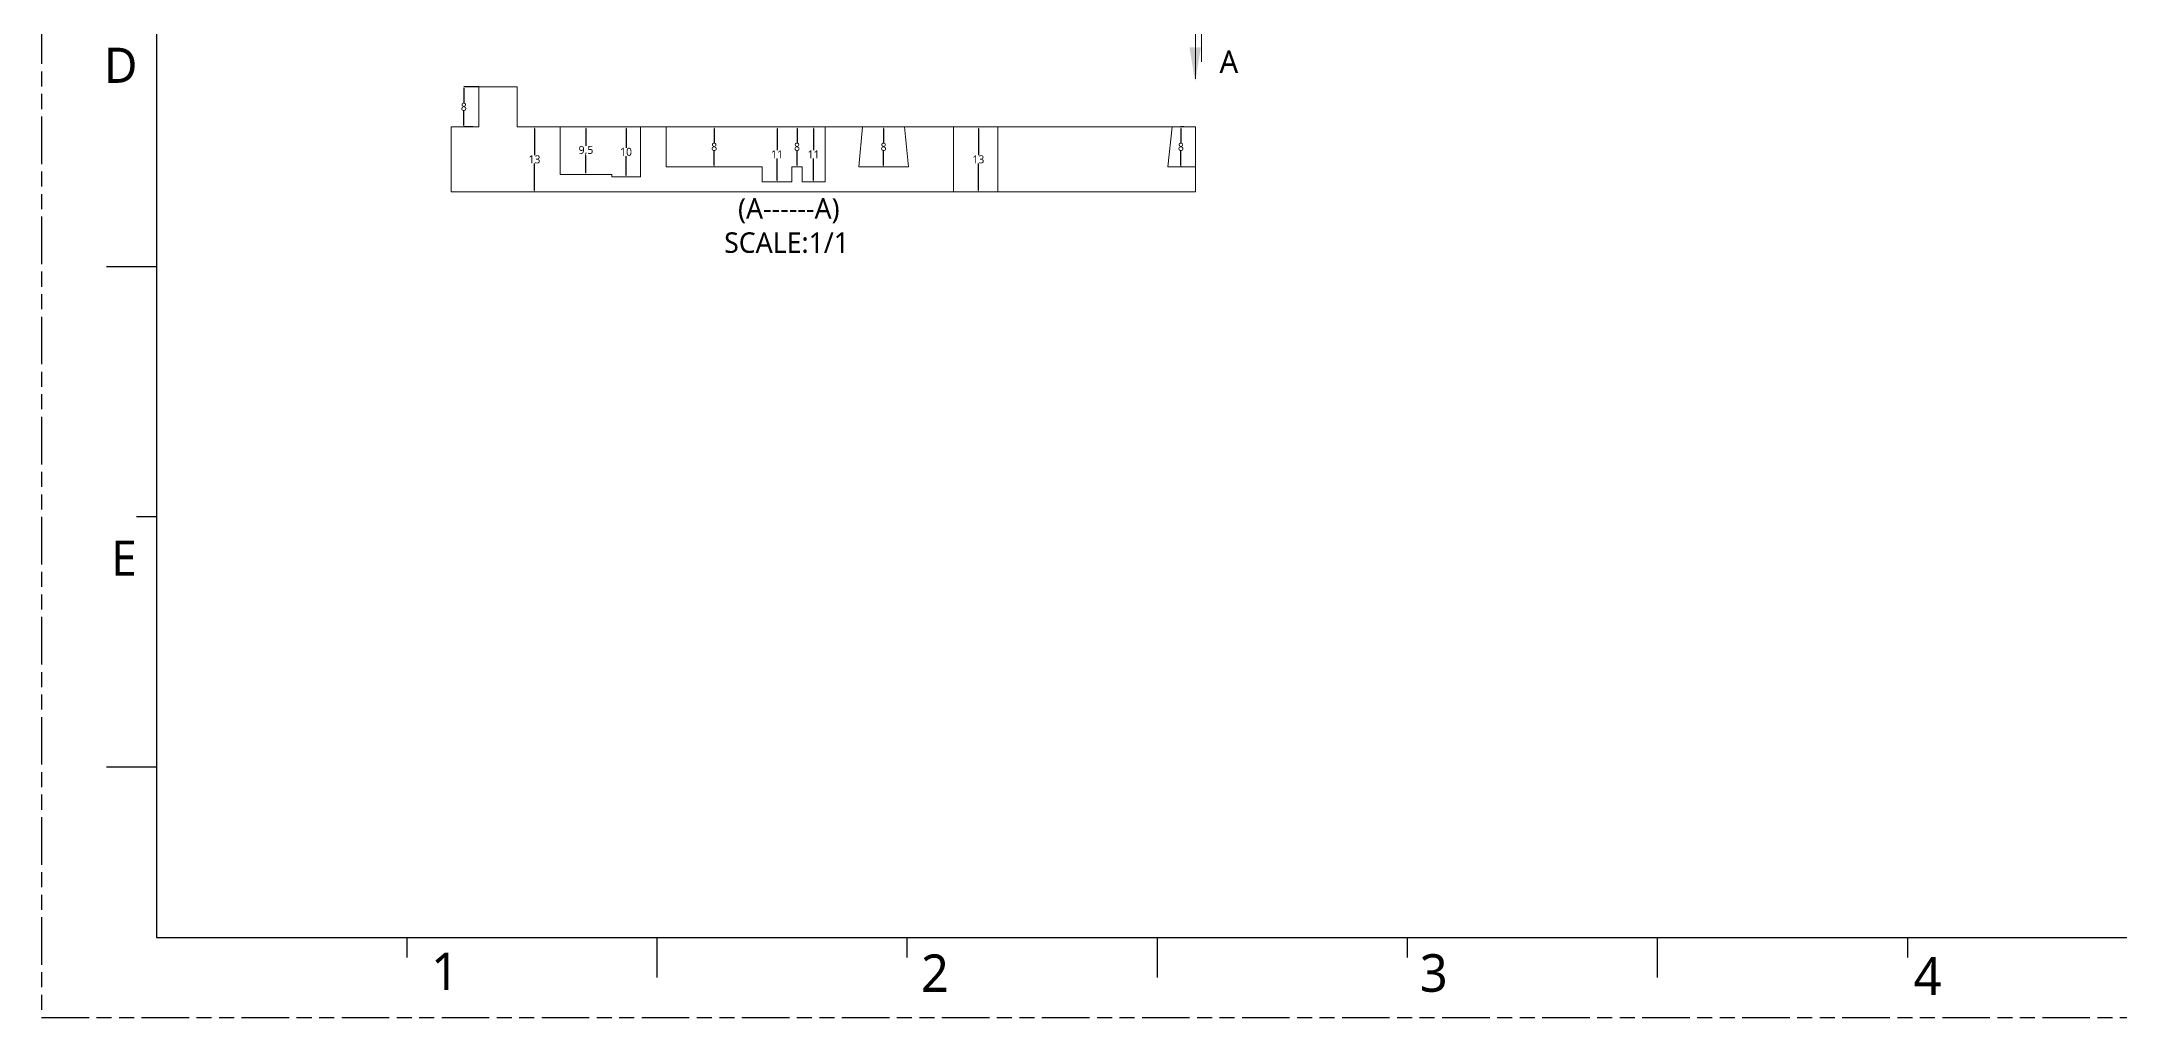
# Model space of a CAD drawing. Header units: millimetres. Extents: x 2296 to 3738, y 887 to 1467.
# Drawn here: x 2918 to 3333.4, y 886.6 to 1081.6 of the extents above; entities that cross this region are included whole.
import ezdxf

# ---------------------------------------------------------------- set-up
doc = ezdxf.new("R2010")
doc.units = ezdxf.units.MM
doc.linetypes.add('CENTERX2', pattern=[101.6, 63.5, -12.7, 12.7, -12.7])
doc.linetypes.add('PHANTOM', pattern=[29.5, 9.5, -1.5, 3, -1.5, 3, -1.5, 9.5])
for name, color, linetype, lineweight in [('02 Tray  平面圖', 82, 'Continuous', 18), ('03 Tray 剖視圖', 140, 'Continuous', 5), ('04 Tray NOTES 說明', 10, 'Continuous', 5), ('05 Tray 實際版框', 220, 'Continuous', 25)]:
    doc.layers.add(name, color=color, linetype=linetype, lineweight=lineweight)
doc.layers.add('07 標題及版別', color=140, linetype='Continuous')
doc.layers.add('0PAPERF', color=2, linetype='PHANTOM')
doc.styles.add('CHINE', font='')
doc.styles.get('CHINE').set_extended_font_data('微軟正黑體')
doc.dimstyles.new('ISO-25', dxfattribs={"dimtxt": 1.6, "dimasz": 0.3, "dimexe": 0, "dimexo": 0, "dimgap": 0, "dimtad": 1, "dimtih": 1, "dimtoh": 1, "dimdec": 1, "dimtxsty": 'CHINE', "dimcen": 0, "dimclrd": 256, "dimclre": 256, "dimclrt": 256, "dimadec": 0, "dimazin": 0, "dimtfac": 1, "dimtmove": 0, "dimatfit": 3, "dimfxl": 1, "dimarcsym": 0})

# ---------------------------------------------------------------- blocks, each defined once
blk = doc.blocks.new('*D4')
at = {"layer": '03 Tray 剖視圖', "lineweight": -2, "transparency": 16777216}
for p, q in [((3026.83, 1064.52), (3026.83, 1064.52)), ((3026.83, 1064.22), (3026.83, 1060.73)), ((3026.83, 1055.32), (3026.83, 1058.81)), ((3026.83, 1055.02), (3026.83, 1055.02))]:
    blk.add_line(p, q, dxfattribs=at)
at = {"layer": '03 Tray 剖視圖', "transparency": 16777216}
for points in [[(3026.88, 1064.22), (3026.78, 1064.22), (3026.83, 1064.52)], [(3026.78, 1055.32), (3026.88, 1055.32), (3026.83, 1055.02)]]:
    blk.add_solid(points, dxfattribs=at)
at = {"layer": 'Defpoints', "color": 0, "transparency": 16777216}
for p in [(3026.83, 1064.52), (3026.83, 1064.52), (3026.83, 1055.02)]:
    blk.add_point(p, dxfattribs=at)
at = {"layer": '03 Tray 剖視圖', "transparency": 16777216, "insert": (3026.83, 1059.77), "char_height": 1.6, "attachment_point": 5, "style": 'CHINE'}
blk.add_mtext('9,5', dxfattribs=at)
blk = doc.blocks.new('*D5')
at = {"layer": '03 Tray 剖視圖', "lineweight": -2, "transparency": 16777216}
for p, q in [((3034.84, 1064.52), (3034.84, 1064.52)), ((3034.84, 1064.22), (3034.84, 1060.35)), ((3034.84, 1054.82), (3034.84, 1058.69)), ((3034.84, 1054.52), (3034.84, 1054.52))]:
    blk.add_line(p, q, dxfattribs=at)
at = {"layer": '03 Tray 剖視圖', "transparency": 16777216}
for points in [[(3034.89, 1064.22), (3034.79, 1064.22), (3034.84, 1064.52)], [(3034.79, 1054.82), (3034.89, 1054.82), (3034.84, 1054.52)]]:
    blk.add_solid(points, dxfattribs=at)
at = {"layer": 'Defpoints', "color": 0, "transparency": 16777216}
for p in [(3034.84, 1064.52), (3034.84, 1064.52), (3034.84, 1054.52)]:
    blk.add_point(p, dxfattribs=at)
at = {"layer": '03 Tray 剖視圖', "transparency": 16777216, "insert": (3034.84, 1059.52), "char_height": 1.6, "attachment_point": 5, "style": 'CHINE'}
blk.add_mtext('10', dxfattribs=at)
blk = doc.blocks.new('*D6')
at = {"layer": '03 Tray 剖視圖', "lineweight": -2, "transparency": 16777216}
for p, q in [((3052.46, 1064.52), (3052.46, 1064.52)), ((3052.46, 1064.22), (3052.46, 1061.35)), ((3052.46, 1056.82), (3052.46, 1059.69)), ((3052.46, 1056.52), (3052.46, 1056.52))]:
    blk.add_line(p, q, dxfattribs=at)
at = {"layer": '03 Tray 剖視圖', "transparency": 16777216}
for points in [[(3052.51, 1064.22), (3052.41, 1064.22), (3052.46, 1064.52)], [(3052.41, 1056.82), (3052.51, 1056.82), (3052.46, 1056.52)]]:
    blk.add_solid(points, dxfattribs=at)
at = {"layer": 'Defpoints', "color": 0, "transparency": 16777216}
for p in [(3052.46, 1064.52), (3052.46, 1064.52), (3052.46, 1056.52)]:
    blk.add_point(p, dxfattribs=at)
at = {"layer": '03 Tray 剖視圖', "transparency": 16777216, "insert": (3052.46, 1060.52), "char_height": 1.6, "attachment_point": 5, "style": 'CHINE'}
blk.add_mtext('8', dxfattribs=at)
blk = doc.blocks.new('*D7')
at = {"layer": '03 Tray 剖視圖', "lineweight": -2, "transparency": 16777216}
for p, q in [((3065.03, 1064.52), (3065.03, 1064.52)), ((3065.03, 1064.22), (3065.03, 1059.84)), ((3065.03, 1053.82), (3065.03, 1058.2)), ((3065.03, 1053.52), (3065.03, 1053.52))]:
    blk.add_line(p, q, dxfattribs=at)
at = {"layer": '03 Tray 剖視圖', "transparency": 16777216}
for points in [[(3065.08, 1064.22), (3064.98, 1064.22), (3065.03, 1064.52)], [(3064.98, 1053.82), (3065.08, 1053.82), (3065.03, 1053.52)]]:
    blk.add_solid(points, dxfattribs=at)
at = {"layer": 'Defpoints', "color": 0, "transparency": 16777216}
for p in [(3065.03, 1064.52), (3065.03, 1064.52), (3065.03, 1053.52)]:
    blk.add_point(p, dxfattribs=at)
at = {"layer": '03 Tray 剖視圖', "transparency": 16777216, "insert": (3065.03, 1059.02), "char_height": 1.6, "attachment_point": 5, "style": 'CHINE'}
blk.add_mtext('11', dxfattribs=at)
blk = doc.blocks.new('*D8')
at = {"layer": '03 Tray 剖視圖', "lineweight": -2, "transparency": 16777216}
for p, q in [((3069.02, 1064.52), (3069.02, 1064.52)), ((3069.02, 1064.22), (3069.02, 1061.35)), ((3069.02, 1056.82), (3069.02, 1059.69)), ((3069.02, 1056.52), (3069.02, 1056.52))]:
    blk.add_line(p, q, dxfattribs=at)
at = {"layer": '03 Tray 剖視圖', "transparency": 16777216}
for points in [[(3069.07, 1064.22), (3068.97, 1064.22), (3069.02, 1064.52)], [(3068.97, 1056.82), (3069.07, 1056.82), (3069.02, 1056.52)]]:
    blk.add_solid(points, dxfattribs=at)
at = {"layer": 'Defpoints', "color": 0, "transparency": 16777216}
for p in [(3069.02, 1064.52), (3069.02, 1064.52), (3069.02, 1056.52)]:
    blk.add_point(p, dxfattribs=at)
at = {"layer": '03 Tray 剖視圖', "transparency": 16777216, "insert": (3069.02, 1060.52), "char_height": 1.6, "attachment_point": 5, "style": 'CHINE'}
blk.add_mtext('8', dxfattribs=at)
blk = doc.blocks.new('*D9')
at = {"layer": '03 Tray 剖視圖', "lineweight": -2, "transparency": 16777216}
for p, q in [((3072.33, 1064.52), (3072.33, 1064.52)), ((3072.33, 1064.22), (3072.33, 1059.84)), ((3072.33, 1053.82), (3072.33, 1058.2)), ((3072.33, 1053.52), (3072.33, 1053.52))]:
    blk.add_line(p, q, dxfattribs=at)
at = {"layer": '03 Tray 剖視圖', "transparency": 16777216}
for points in [[(3072.38, 1064.22), (3072.28, 1064.22), (3072.33, 1064.52)], [(3072.28, 1053.82), (3072.38, 1053.82), (3072.33, 1053.52)]]:
    blk.add_solid(points, dxfattribs=at)
at = {"layer": 'Defpoints', "color": 0, "transparency": 16777216}
for p in [(3072.33, 1064.52), (3072.33, 1064.52), (3072.33, 1053.52)]:
    blk.add_point(p, dxfattribs=at)
at = {"layer": '03 Tray 剖視圖', "transparency": 16777216, "insert": (3072.33, 1059.02), "char_height": 1.6, "attachment_point": 5, "style": 'CHINE'}
blk.add_mtext('11', dxfattribs=at)
blk = doc.blocks.new('*D10')
at = {"layer": '03 Tray 剖視圖', "lineweight": -2, "transparency": 16777216}
for p, q in [((3086.31, 1064.52), (3086.33, 1064.52)), ((3086.33, 1064.22), (3086.33, 1061.35)), ((3086.33, 1056.82), (3086.33, 1059.69)), ((3086.33, 1056.52), (3086.33, 1056.52))]:
    blk.add_line(p, q, dxfattribs=at)
at = {"layer": '03 Tray 剖視圖', "transparency": 16777216}
for points in [[(3086.38, 1064.22), (3086.28, 1064.22), (3086.33, 1064.52)], [(3086.28, 1056.82), (3086.38, 1056.82), (3086.33, 1056.52)]]:
    blk.add_solid(points, dxfattribs=at)
at = {"layer": 'Defpoints', "color": 0, "transparency": 16777216}
for p in [(3086.31, 1064.52), (3086.33, 1064.52), (3086.33, 1056.52)]:
    blk.add_point(p, dxfattribs=at)
at = {"layer": '03 Tray 剖視圖', "transparency": 16777216, "insert": (3086.33, 1060.52), "char_height": 1.6, "attachment_point": 5, "style": 'CHINE'}
blk.add_mtext('8', dxfattribs=at)
blk = doc.blocks.new('*D11')
at = {"layer": '03 Tray 剖視圖', "lineweight": -2, "transparency": 16777216}
for p, q in [((3105.28, 1064.52), (3105.28, 1064.52)), ((3105.28, 1064.22), (3105.28, 1058.85)), ((3105.28, 1051.82), (3105.28, 1057.19)), ((3105.28, 1051.52), (3105.28, 1051.52))]:
    blk.add_line(p, q, dxfattribs=at)
at = {"layer": '03 Tray 剖視圖', "transparency": 16777216}
for points in [[(3105.33, 1064.22), (3105.23, 1064.22), (3105.28, 1064.52)], [(3105.23, 1051.82), (3105.33, 1051.82), (3105.28, 1051.52)]]:
    blk.add_solid(points, dxfattribs=at)
at = {"layer": 'Defpoints', "color": 0, "transparency": 16777216}
for p in [(3105.28, 1064.52), (3105.28, 1064.52), (3105.28, 1051.52)]:
    blk.add_point(p, dxfattribs=at)
at = {"layer": '03 Tray 剖視圖', "transparency": 16777216, "insert": (3105.28, 1058.02), "char_height": 1.6, "attachment_point": 5, "style": 'CHINE'}
blk.add_mtext('13', dxfattribs=at)
blk = doc.blocks.new('*D12')
at = {"layer": '03 Tray 剖視圖', "lineweight": -2, "transparency": 16777216}
for p, q in [((3146.33, 1064.52), (3145.77, 1064.52)), ((3145.77, 1064.22), (3145.77, 1061.35)), ((3145.77, 1056.82), (3145.77, 1059.69)), ((3145.9, 1056.52), (3145.77, 1056.52))]:
    blk.add_line(p, q, dxfattribs=at)
at = {"layer": '03 Tray 剖視圖', "transparency": 16777216}
for points in [[(3145.82, 1064.22), (3145.72, 1064.22), (3145.77, 1064.52)], [(3145.72, 1056.82), (3145.82, 1056.82), (3145.77, 1056.52)]]:
    blk.add_solid(points, dxfattribs=at)
at = {"layer": 'Defpoints', "color": 0, "transparency": 16777216}
for p in [(3145.77, 1064.52), (3146.33, 1064.52), (3145.9, 1056.52)]:
    blk.add_point(p, dxfattribs=at)
at = {"layer": '03 Tray 剖視圖', "transparency": 16777216, "insert": (3145.77, 1060.52), "char_height": 1.6, "attachment_point": 5, "style": 'CHINE'}
blk.add_mtext('8', dxfattribs=at)
blk = doc.blocks.new('*D13')
at = {"layer": '03 Tray 剖視圖', "lineweight": -2, "transparency": 16777216}
for p, q in [((3016.53, 1064.52), (3016.53, 1064.52)), ((3016.53, 1064.22), (3016.53, 1058.85)), ((3016.53, 1051.82), (3016.53, 1057.19)), ((3016.53, 1051.52), (3016.53, 1051.52))]:
    blk.add_line(p, q, dxfattribs=at)
at = {"layer": '03 Tray 剖視圖', "transparency": 16777216}
for points in [[(3016.58, 1064.22), (3016.48, 1064.22), (3016.53, 1064.52)], [(3016.48, 1051.82), (3016.58, 1051.82), (3016.53, 1051.52)]]:
    blk.add_solid(points, dxfattribs=at)
at = {"layer": 'Defpoints', "color": 0, "transparency": 16777216}
for p in [(3016.53, 1064.52), (3016.53, 1064.52), (3016.53, 1051.52)]:
    blk.add_point(p, dxfattribs=at)
at = {"layer": '03 Tray 剖視圖', "transparency": 16777216, "insert": (3016.53, 1058.02), "char_height": 1.6, "attachment_point": 5, "style": 'CHINE'}
blk.add_mtext('13', dxfattribs=at)
blk = doc.blocks.new('*D14')
at = {"layer": '03 Tray 剖視圖', "lineweight": -2, "transparency": 16777216}
for p, q in [((3005.38, 1072.52), (3002.41, 1072.52)), ((3002.41, 1072.22), (3002.41, 1069.35)), ((3002.41, 1064.82), (3002.41, 1067.69)), ((3004.21, 1064.52), (3002.41, 1064.52))]:
    blk.add_line(p, q, dxfattribs=at)
at = {"layer": '03 Tray 剖視圖', "transparency": 16777216}
for points in [[(3002.46, 1072.22), (3002.36, 1072.22), (3002.41, 1072.52)], [(3002.36, 1064.82), (3002.46, 1064.82), (3002.41, 1064.52)]]:
    blk.add_solid(points, dxfattribs=at)
at = {"layer": 'Defpoints', "color": 0, "transparency": 16777216}
for p in [(3005.38, 1072.52), (3002.41, 1064.52), (3004.21, 1064.52)]:
    blk.add_point(p, dxfattribs=at)
at = {"layer": '03 Tray 剖視圖', "transparency": 16777216, "insert": (3002.41, 1068.52), "char_height": 1.6, "attachment_point": 5, "style": 'CHINE'}
blk.add_mtext('8', dxfattribs=at)

msp = doc.modelspace()

# ---------------------------------------------------------------- linework, layer by layer
for p, q in [((2940.99559, 1436.57464), (2940.99559, 902.57464)), ((2940.99559, 1036.57464), (2930.99559, 1036.57464)), ((2940.99559, 986.57464), (2936.99559, 986.57464)), ((2940.99559, 936.57464), (2930.99559, 936.57464)), ((2940.99559, 902.57464), (3712.99559, 902.57464)), ((2990.99559, 902.57464), (2990.99559, 898.57464)), ((3040.99559, 902.57464), (3040.99559, 894.57464)), ((3090.99559, 902.57464), (3090.99559, 898.57464)), ((3140.99559, 902.57464), (3140.99559, 894.57464)), ((3190.99559, 902.57464), (3190.99559, 898.57464)), ((3240.99559, 902.57464), (3240.99559, 894.57464)), ((3290.99559, 902.57464), (3290.99559, 898.57464))]:
    msp.add_line(p, q)
at = {"layer": '03 Tray 剖視圖'}
for p, q in [((3148.65842, 1084.73047), (3148.65842, 1074.12637)), ((2999.88054, 1064.5186), (3005.381, 1064.5186)), ((2999.88054, 1064.5186), (2999.88054, 1051.5186)), ((3013.0514, 1064.5186), (3148.65842, 1064.5186)), ((3021.67168, 1064.5186), (3021.67168, 1055.0186)), ((3037.70758, 1064.5186), (3037.70758, 1054.5186)), ((3037.70758, 1064.5186), (3042.85632, 1064.5186)), ((3042.85632, 1064.5186), (3042.85632, 1056.5186)), ((3049.04725, 1064.5186), (3062.05507, 1064.5186)), ((3074.63415, 1064.5186), (3074.63415, 1053.5186)), ((3082.12606, 1064.5186), (3081.37627, 1056.5186)), ((3090.48799, 1064.5186), (3091.28715, 1056.5186)), ((3100.31804, 1064.5186), (3100.31804, 1051.5186)), ((3109.19319, 1064.5186), (3109.19319, 1051.5186)), ((3143.99204, 1064.5186), (3143.13362, 1056.5186)), ((3148.65842, 1064.5186), (3148.65842, 1051.5186)), ((3042.85632, 1056.5186), (3062.05507, 1056.5186)), ((3062.05507, 1056.5186), (3062.05507, 1053.5186)), ((3068.01256, 1056.5186), (3068.01256, 1053.5186)), ((3068.01256, 1056.5186), (3070.02447, 1056.5186)), ((3070.02447, 1056.5186), (3070.02447, 1053.5186)), ((3081.37627, 1056.5186), (3091.28715, 1056.5186)), ((3143.13362, 1056.5186), (3148.65842, 1056.5186)), ((2999.88054, 1051.5186), (3148.65842, 1051.5186)), ((3021.67168, 1055.0186), (3031.97868, 1055.0186)), ((3031.97868, 1055.0186), (3031.97868, 1054.5186)), ((3031.97868, 1054.5186), (3037.70758, 1054.5186)), ((3062.05507, 1053.5186), (3068.01256, 1053.5186)), ((3070.02447, 1053.5186), (3074.63415, 1053.5186))]:
    msp.add_line(p, q, dxfattribs=at)
at = {"layer": '04 Tray NOTES 說明'}
for p, q in [((3005.381, 1064.5186), (3005.381, 1072.5186)), ((3005.381, 1072.5186), (3013.0514, 1072.5186)), ((3013.0514, 1064.5186), (3013.0514, 1072.5186))]:
    msp.add_line(p, q, dxfattribs=at)
at = {"layer": '05 Tray 實際版框', "linetype": 'CENTERX2', "lineweight": 0, "ltscale": 0.2}
msp.add_line((3149.88054, 1352.68291), (3149.88054, 1077.49882), dxfattribs=at)
at = {"layer": '07 標題及版別', "lineweight": 5}
msp.add_solid([(3149.76771, 1080.43891), (3148.62083, 1073.55763), (3147.47395, 1080.43891)], dxfattribs=at)
at = {"layer": '0PAPERF'}
for p, q in [((2917.99276, 1466.58668), (2917.99276, 886.57464)), ((2917.99276, 886.57464), (3738.20146, 886.57464))]:
    msp.add_line(p, q, dxfattribs=at)

# ---------------------------------------------------------------- texts
at = {"layer": '02 Tray  平面圖', "attachment_point": 1, "style": 'CHINE'}
for s, insert, char_height, width in [('{\\fMicrosoft JhengHei|b0|i0|c136|p49;\\C0;D}', (2930.48526, 1080.33098), 7.02, 114.2667933), ('{\\fMicrosoft JhengHei|b0|i0|c136|p49;\\C0;E}', (2931.92183, 981.84784), 7.02, 114.2667933), ('{\\fMicrosoft JhengHei|b0|i0|c136|p49;\\C0;1 }', (2995.86658, 899.5214), 7.5, 128.0992165), ('{\\fMicrosoft JhengHei|b0|i0|c136|p49;\\C0;2}', (3093.80241, 899.16485), 7.5, 128.0992165), ('{\\fMicrosoft JhengHei|b0|i0|c136|p49;\\C0;3}', (3193.5201, 899.20381), 7.5, 128.0992165), ('{\\fMicrosoft JhengHei|b0|i0|c136|p49;\\C0;4}', (3292.24832, 898.57791), 7.5, 128.0992165)]:
    msp.add_mtext(s, dxfattribs=dict(at, insert=insert, char_height=char_height, width=width))
at = {"layer": '07 標題及版別', "lineweight": 5, "attachment_point": 1, "style": 'CHINE'}
for s, insert, char_height, width in [('{\\fMicrosoft JhengHei|b0|i0|c136|p65;A}', (3153.48513, 1079.79761), 4.5, 12.1369476), ('{\\fMicrosoft JhengHei|b0|i0|c136|p65;            (A------A)\\P          SCALE:1/1}', (3040.59817, 1050.26096), 4.0919, 56.9631909)]:
    msp.add_mtext(s, dxfattribs=dict(at, insert=insert, char_height=char_height, width=width))

# ---------------------------------------------------------------- dimensions: what is measured, and where the dimension line sits
at = {"layer": '03 Tray 剖視圖'}
for base, p1, p2, picture, middle in [((3002.40685, 1064.5186), (3005.381, 1072.5186), (3004.21377, 1064.5186), '*D14', (3002.40685, 1068.5186)), ((3016.53384, 1064.5186), (3016.53384, 1051.5186), (3016.53384, 1064.5186), '*D13', (3016.53384, 1058.0186)), ((3026.82518, 1064.5186), (3026.82518, 1055.0186), (3026.82518, 1064.5186), '*D4', (3026.82518, 1059.7686)), ((3034.84313, 1064.5186), (3034.84313, 1054.5186), (3034.84313, 1064.5186), '*D5', (3034.84313, 1059.5186)), ((3052.45569, 1064.5186), (3052.45569, 1056.5186), (3052.45569, 1064.5186), '*D6', (3052.45569, 1060.5186)), ((3065.03382, 1064.5186), (3065.03382, 1053.5186), (3065.03382, 1064.5186), '*D7', (3065.03382, 1059.0186)), ((3069.01852, 1064.5186), (3069.01852, 1056.5186), (3069.01852, 1064.5186), '*D8', (3069.01852, 1060.5186)), ((3072.32931, 1064.5186), (3072.32931, 1053.5186), (3072.32931, 1064.5186), '*D9', (3072.32931, 1059.0186)), ((3086.33171, 1064.5186), (3086.33171, 1056.5186), (3086.30702, 1064.5186), '*D10', (3086.33171, 1060.5186)), ((3105.28121, 1064.5186), (3105.28121, 1051.5186), (3105.28121, 1064.5186), '*D11', (3105.28121, 1058.0186)), ((3145.77358, 1064.5186), (3145.89602, 1056.5186), (3146.32523, 1064.5186), '*D12', (3145.77358, 1060.5186))]:
    dim = msp.add_linear_dim(base=base, p1=p1, p2=p2, angle=90, dimstyle='ISO-25', dxfattribs=at)
    dim.commit()
    dim.dimension.update_dxf_attribs({"geometry": picture, "text_midpoint": middle})

doc.saveas('drawing.dxf')
